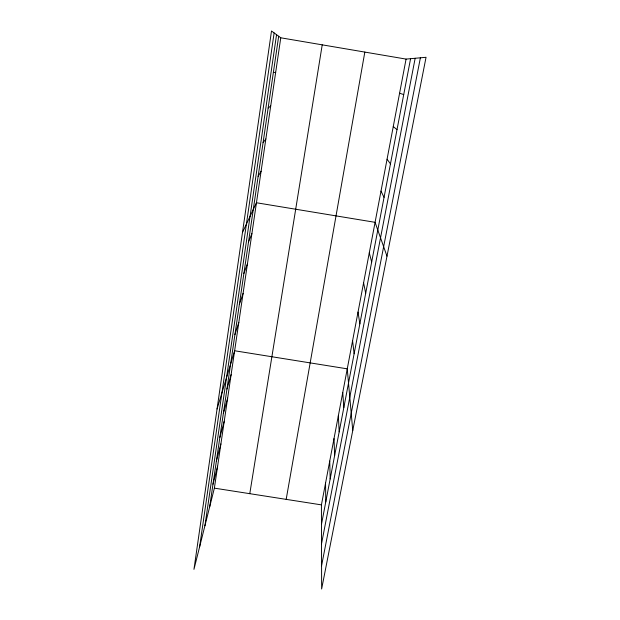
<?xml version="1.0" encoding="UTF-8"?>
<svg xmlns="http://www.w3.org/2000/svg" width="620" height="620" viewBox="0 0 620 620"><rect width="100%" height="100%" fill="white"/><g stroke="black" fill="none" stroke-linecap="round" stroke-linejoin="round"><path stroke-width="0.93" d="M199.601 546.91L274.125 32.922M204.918 525.783L276.551 34.705M209.645 506.982L278.675 36.262M214.381 488.142L280.767 37.797L271.506 31L193.952 569.361L214.381 488.142L321.423 504.874L321.633 589L426.049 57.288L406.069 59.094L280.767 37.797M249.783 493.675L322.222 44.842M286.176 499.364L364.824 52.08M321.423 504.874L406.069 59.094M321.47 524.396L410.587 58.683M321.517 543.872L415.16 58.272M321.571 565.75L420.391 57.8M212.978 484.228L217.612 466.217M216.38 461.071L220.898 443.912M219.837 437.495L224.246 421.228M223.355 413.493L227.649 398.149M226.935 389.05L231.113 374.658M217.054 408.991L234.631 350.765L347.254 368.838L352.749 430.52M234.926 334.583L238.816 322.392M239.359 304.35L243.087 293.423M243.892 273.451L247.442 263.841M248.527 241.854L251.898 233.624M242.482 232.469L256.447 202.756L375.077 222.324L386.988 256.176M258.114 176.475L261.097 171.213M263.074 142.647L265.856 138.965M268.15 108.019L270.715 105.997M273.35 72.563L275.683 72.284M399.59 93.209L403.713 94.589M393.258 126.573L397.009 129.642M387.066 159.193L390.453 163.889M381.006 191.107L384.051 197.346M369.272 252.883L371.675 262.02M363.591 282.79L365.692 293.283M358.035 312.069L359.848 323.857M352.586 340.744L354.121 353.764M342.759 392.499L343.805 407.673M338.349 415.749L339.179 431.861M334.01 438.604L334.63 455.615M329.739 461.071L330.166 478.95M325.547 483.158L325.779 501.875"/></g></svg>
